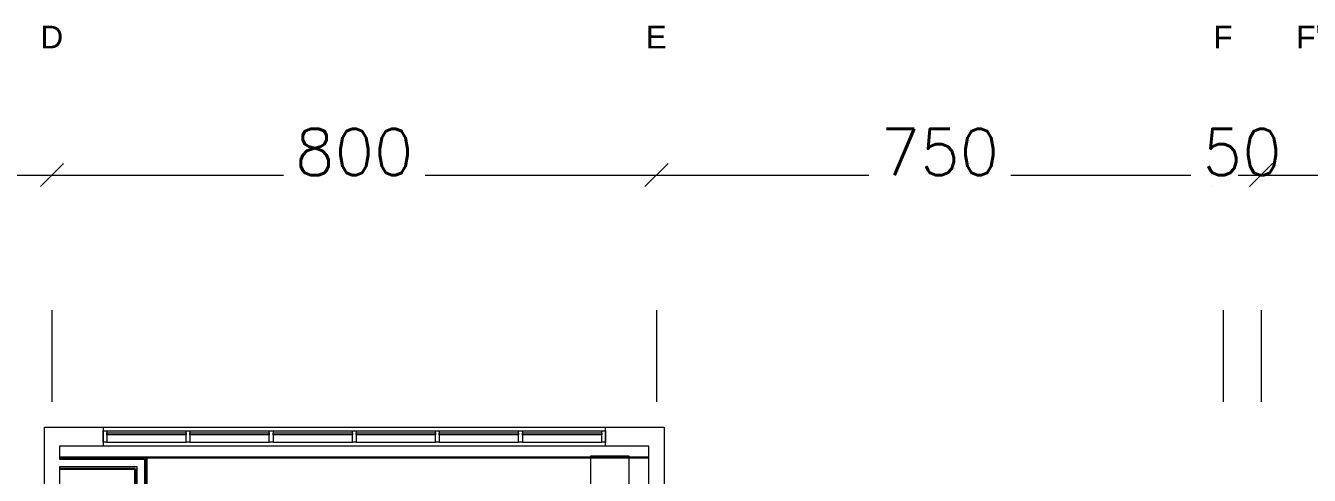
# Model space of a CAD drawing. Header units: millimetres. Extents: x 1722 to 7525, y 2254 to 6279.
# Drawn here: x 4365 to 6064, y 5684 to 6279 of the extents above; entities that cross this region are included whole.
import ezdxf

# ---------------------------------------------------------------- set-up
doc = ezdxf.new("R2010")
doc.units = ezdxf.units.MM
for name, color, linetype, lineweight in [('A-ANNO-DIMS', 211, 'Continuous', 9), ('A-GLAZ-CURT', 52, 'Continuous', 9), ('A-GLAZ-CWMG', 51, 'Continuous', 9), ('A-WALL', 113, 'Continuous', 9), ('A-WALL-FNSH', 113, 'Continuous', 30), ('I-FURN', 30, 'Continuous', 9), ('S-GRID-IDEN', 1, 'Continuous', 9)]:
    doc.layers.add(name, color=color, linetype=linetype, lineweight=lineweight)
doc.styles.add('Arial', font='arial.ttf')
doc.styles.add('Arial_1', font='arial.ttf', dxfattribs={"height": 250})
doc.styles.add('roman-s', font='romans.shx')
doc.dimstyles.new('ax-2_5', dxfattribs={"dimscale": 304.8, "dimtxt": 255.06485, "dimasz": 0.984252, "dimexe": 0.984252, "dimexo": 0.656168, "dimgap": 0.574147, "dimtad": 1, "dimlfac": 0.001, "dimrnd": 0.01, "dimzin": 0, "dimdsep": 46, "dimtxsty": 'Arial_1', "dimblk1": 'OBLIQUE', "dimblk2": 'OBLIQUE', "dimsah": 1, "dimcen": 0.09, "dimdle": 0.984252, "dimazin": 0, "dimtfac": 1, "dimtdec": 4, "dimtix": 1, "dimtmove": 0, "dimatfit": 3, "dimfxl": 1, "dimtvp": 1, "dimtfill": 1, "dimtolj": 1, "dimtzin": 0, "dimarcsym": 2})

# ---------------------------------------------------------------- blocks, each defined once
blk = doc.blocks.new('System Panel - Glazed-4636068-08-Fourth Floor Level__18_90')
at = {"layer": 'A-GLAZ-CURT'}
for p, q in [((-0.525, 0.0245), (-0.525, 0.0495)), ((-0.525, 0.0495), (0.525, 0.0495)), ((0.525, 0.0245), (-0.525, 0.0245)), ((0.525, 0.0495), (0.525, 0.0245))]:
    blk.add_line(p, q, dxfattribs=at)
blk = doc.blocks.new('Rectangular Mullion - 50mm x 150mm-4719288-08-Fourth Floor Level__18_90')
at = {"layer": 'A-GLAZ-CWMG'}
for p, q in [((6.251, 17.488), (7.301, 17.488)), ((6.251, 17.338), (7.301, 17.338))]:
    blk.add_line(p, q, dxfattribs=at)
blk = doc.blocks.new('Rectangular Mullion - 50mm x 150mm-4718805-08-Fourth Floor Level__18_90')
at = {"layer": 'A-GLAZ-CWMG'}
for p, q in [((7.351, 17.488), (8.401, 17.488)), ((7.351, 17.338), (8.401, 17.338))]:
    blk.add_line(p, q, dxfattribs=at)
blk = doc.blocks.new('Rectangular Mullion - 50mm x 150mm-4715585-08-Fourth Floor Level__18_90')
at = {"layer": 'A-GLAZ-CWMG'}
for p, q in [((0, 0.075), (-0.05, 0.075)), ((-0.05, 0.075), (-0.05, -0.075)), ((0, -0.075), (0, 0.075)), ((-0.05, -0.075), (0, -0.075))]:
    blk.add_line(p, q, dxfattribs=at)
blk = doc.blocks.new('Rectangular Mullion - 50mm x 150mm-4622986-08-Fourth Floor Level__18_90')
at = {"layer": 'A-GLAZ-CWMG'}
for p, q in [((-0.05, 0.075), (0, 0.075)), ((-0.05, -0.075), (-0.05, 0.075)), ((0, 0.075), (0, -0.075)), ((0, -0.075), (-0.05, -0.075))]:
    blk.add_line(p, q, dxfattribs=at)
blk = doc.blocks.new('Rectangular Mullion - 50mm x 150mm-4622980-08-Fourth Floor Level__18_90')
at = {"layer": 'A-GLAZ-CWMG'}
for p, q in [((0.025, 0.075), (-0.025, 0.075)), ((-0.025, 0.075), (-0.025, -0.075)), ((0.025, -0.075), (0.025, 0.075)), ((-0.025, -0.075), (0.025, -0.075))]:
    blk.add_line(p, q, dxfattribs=at)
blk = doc.blocks.new('Rectangular Mullion - 50mm x 150mm-4720081-08-Fourth Floor Level__18_90')
at = {"layer": 'A-GLAZ-CWMG'}
for p, q in [((11.751, 17.488), (12.801, 17.488)), ((11.751, 17.338), (12.801, 17.338))]:
    blk.add_line(p, q, dxfattribs=at)
blk = doc.blocks.new('_OBLIQUE')
at = {"color": 0, "linetype": 'ByBlock'}
blk.add_line((-0.5, -0.5), (0.5, 0.5), dxfattribs=at)
blk = doc.blocks.new('*D6')
at = {"layer": 'A-ANNO-DIMS', "color": 0, "lineweight": -2, "transparency": 16777216}
for p, q in [((238758.6, 441524.6), (239569.5, 441524.6)), ((238789, 441345.8), (238789, 441224.6)), ((239539, 441345.8), (239539, 441224.6))]:
    blk.add_line(p, q, dxfattribs=at)
at = {"layer": 'Defpoints', "color": 0, "transparency": 16777216}
for p in [(238789, 441545.8), (239539, 441545.8), (239539, 441524.6)]:
    blk.add_point(p, dxfattribs=at)
at = {"layer": 'A-ANNO-DIMS', "color": 0, "lineweight": -2, "transparency": 16777216, "xscale": 30.48, "yscale": 30.48, "zscale": 30.48, "rotation": 180}
blk.add_blockref('_OBLIQUE', (238789, 441524.6), dxfattribs=at)
at = {"layer": 'A-ANNO-DIMS', "color": 0, "lineweight": -2, "transparency": 16777216, "xscale": 30.48, "yscale": 30.48, "zscale": 30.48}
blk.add_blockref('_OBLIQUE', (239539, 441524.6), dxfattribs=at)
at = {"layer": 'A-ANNO-DIMS', "color": 2, "transparency": 16777216, "insert": (239164, 441555.1), "char_height": 60.96, "attachment_point": 5, "style": 'roman-s', "bg_fill": 3, "box_fill_scale": 1.25, "bg_fill_color": 256, "bg_fill_true_color": 13158600, "bg_fill_transparency": 0}
blk.add_mtext('\\A1;750', dxfattribs=at)
blk = doc.blocks.new('*D7')
at = {"layer": 'A-ANNO-DIMS', "color": 0, "lineweight": -2, "transparency": 16777216}
for p, q in [((239508.6, 441524.6), (240369.5, 441524.6)), ((239539, 441345.8), (239539, 441224.6)), ((240339, 441345.8), (240339, 441224.6))]:
    blk.add_line(p, q, dxfattribs=at)
at = {"layer": 'Defpoints', "color": 0, "transparency": 16777216}
for p in [(239539, 441545.8), (240339, 441545.8), (240339, 441524.6)]:
    blk.add_point(p, dxfattribs=at)
at = {"layer": 'A-ANNO-DIMS', "color": 0, "lineweight": -2, "transparency": 16777216, "xscale": 30.48, "yscale": 30.48, "zscale": 30.48, "rotation": 180}
blk.add_blockref('_OBLIQUE', (239539, 441524.6), dxfattribs=at)
at = {"layer": 'A-ANNO-DIMS', "color": 0, "lineweight": -2, "transparency": 16777216, "xscale": 30.48, "yscale": 30.48, "zscale": 30.48}
blk.add_blockref('_OBLIQUE', (240339, 441524.6), dxfattribs=at)
at = {"layer": 'A-ANNO-DIMS', "color": 2, "transparency": 16777216, "insert": (239939, 441555.1), "char_height": 60.96, "attachment_point": 5, "style": 'roman-s', "bg_fill": 3, "box_fill_scale": 1.25, "bg_fill_color": 256, "bg_fill_true_color": 13158600, "bg_fill_transparency": 0}
blk.add_mtext('\\A1;800', dxfattribs=at)
blk = doc.blocks.new('*D8')
at = {"layer": 'A-ANNO-DIMS', "color": 0, "lineweight": -2, "transparency": 16777216}
for p, q in [((240308.6, 441524.6), (241119.5, 441524.6)), ((240339, 441345.8), (240339, 441224.6)), ((241089, 441345.8), (241089, 441224.6))]:
    blk.add_line(p, q, dxfattribs=at)
at = {"layer": 'Defpoints', "color": 0, "transparency": 16777216}
for p in [(240339, 441545.8), (241089, 441545.8), (241089, 441524.6)]:
    blk.add_point(p, dxfattribs=at)
at = {"layer": 'A-ANNO-DIMS', "color": 0, "lineweight": -2, "transparency": 16777216, "xscale": 30.48, "yscale": 30.48, "zscale": 30.48, "rotation": 180}
blk.add_blockref('_OBLIQUE', (240339, 441524.6), dxfattribs=at)
at = {"layer": 'A-ANNO-DIMS', "color": 0, "lineweight": -2, "transparency": 16777216, "xscale": 30.48, "yscale": 30.48, "zscale": 30.48}
blk.add_blockref('_OBLIQUE', (241089, 441524.6), dxfattribs=at)
at = {"layer": 'A-ANNO-DIMS', "color": 2, "transparency": 16777216, "insert": (240714, 441555.1), "char_height": 60.96, "attachment_point": 5, "style": 'roman-s', "bg_fill": 3, "box_fill_scale": 1.25, "bg_fill_color": 256, "bg_fill_true_color": 13158600, "bg_fill_transparency": 0}
blk.add_mtext('\\A1;750', dxfattribs=at)
blk = doc.blocks.new('*D9')
at = {"layer": 'A-ANNO-DIMS', "color": 0, "lineweight": -2, "transparency": 16777216}
for p, q in [((241089, 441524.6), (241058.6, 441524.6)), ((241089, 441524.6), (241139, 441524.6)), ((241139, 441524.6), (241169.5, 441524.6)), ((241089, 441345.8), (241089, 441224.6)), ((241139, 441345.8), (241139, 441224.6))]:
    blk.add_line(p, q, dxfattribs=at)
at = {"layer": 'A-ANNO-DIMS', "color": 0, "lineweight": -2, "transparency": 16777216, "xscale": 30.48, "yscale": 30.48, "zscale": 30.48}
blk.add_blockref('_OBLIQUE', (241089, 441524.6), dxfattribs=at)
at = {"layer": 'A-ANNO-DIMS', "color": 0, "lineweight": -2, "transparency": 16777216, "xscale": 30.48, "yscale": 30.48, "zscale": 30.48, "rotation": 180}
blk.add_blockref('_OBLIQUE', (241139, 441524.6), dxfattribs=at)
at = {"layer": 'A-ANNO-DIMS', "color": 2, "transparency": 16777216, "insert": (241114, 441555.1), "char_height": 60.96, "attachment_point": 5, "style": 'roman-s', "bg_fill": 3, "box_fill_scale": 1.25, "bg_fill_color": 256, "bg_fill_true_color": 13158600, "bg_fill_transparency": 0}
blk.add_mtext('\\A1;50', dxfattribs=at)
at = {"layer": 'Defpoints', "color": 0, "transparency": 16777216}
for p in [(241089, 441545.8), (241139, 441545.8), (241139, 441524.6)]:
    blk.add_point(p, dxfattribs=at)
blk = doc.blocks.new('*D10')
at = {"layer": 'A-ANNO-DIMS', "color": 0, "lineweight": -2, "transparency": 16777216}
for p, q in [((241108.6, 441524.6), (241894.5, 441524.6)), ((241139, 441345.8), (241139, 441224.6)), ((241864, 441345.8), (241864, 441224.6))]:
    blk.add_line(p, q, dxfattribs=at)
at = {"layer": 'Defpoints', "color": 0, "transparency": 16777216}
for p in [(241139, 441545.8), (241864, 441545.8), (241864, 441524.6)]:
    blk.add_point(p, dxfattribs=at)
at = {"layer": 'A-ANNO-DIMS', "color": 0, "lineweight": -2, "transparency": 16777216, "xscale": 30.48, "yscale": 30.48, "zscale": 30.48, "rotation": 180}
blk.add_blockref('_OBLIQUE', (241139, 441524.6), dxfattribs=at)
at = {"layer": 'A-ANNO-DIMS', "color": 0, "lineweight": -2, "transparency": 16777216, "xscale": 30.48, "yscale": 30.48, "zscale": 30.48}
blk.add_blockref('_OBLIQUE', (241864, 441524.6), dxfattribs=at)
at = {"layer": 'A-ANNO-DIMS', "color": 2, "transparency": 16777216, "insert": (241501.5, 441555.1), "char_height": 60.96, "attachment_point": 5, "style": 'roman-s', "bg_fill": 3, "box_fill_scale": 1.25, "bg_fill_color": 256, "bg_fill_true_color": 13158600, "bg_fill_transparency": 0}
blk.add_mtext('\\A1;720', dxfattribs=at)
blk = doc.blocks.new('jsdfksdf')
at = {"layer": 'I-FURN'}
for p, q in [((141535.7, 435531.7), (141585.7, 435531.7)), ((141535.7, 435418.7), (141535.7, 435531.7)), ((141535.7, 435531.7), (141585.7, 435531.7)), ((141535.7, 435418.7), (141535.7, 435531.7)), ((141585.7, 435531.7), (141585.7, 435418.7)), ((141585.7, 435531.7), (141585.7, 435418.7))]:
    blk.add_line(p, q, dxfattribs=at)
blk = doc.blocks.new('ax1')
at = {"layer": 'S-GRID-IDEN', "lineweight": 5, "char_height": 30, "attachment_point": 1, "style": 'Arial'}
for s, insert, width in [('D', (239523.6, 441722.2), 36.878), ('E', (240324.6, 441722.2), 34.473), ('F', (241075.9, 441722.2), 31.266), ("F'", (241185.5, 441722.2), 40.886)]:
    blk.add_mtext(s, dxfattribs=dict(at, insert=insert, width=width))
at = {"layer": 'A-ANNO-DIMS', "color": 1}
dim = blk.add_linear_dim(base=(239539, 441524.6), p1=(238789, 441545.8), p2=(239539, 441545.8), dimstyle='ax-2_5', override={"dimtxt": 0.2, "dimasz": 0.1, "dimgap": 0, "dimdec": 0, "dimlfac": 1, "dimrnd": 10, "dimpost": '<>', "dimtxsty": 'roman-s', "dimdle": 0.1, "dimclrt": 2, "dimfxl": 6.25}, dxfattribs=at)
dim.commit()
dim.dimension.update_dxf_attribs({"geometry": '*D6', "text_midpoint": (239164, 441555.1)})
dim = blk.add_linear_dim(base=(240339, 441524.6), p1=(239539, 441545.8), p2=(240339, 441545.8), dimstyle='ax-2_5', override={"dimtxt": 0.2, "dimasz": 0.1, "dimgap": 0, "dimdec": 0, "dimlfac": 1, "dimrnd": 10, "dimpost": '<>', "dimtxsty": 'roman-s', "dimdle": 0.1, "dimclrt": 2, "dimfxl": 6.25}, dxfattribs=at)
dim.commit()
dim.dimension.update_dxf_attribs({"geometry": '*D7', "text_midpoint": (239939, 441555.1)})
dim = blk.add_linear_dim(base=(241089, 441524.6), p1=(240339, 441545.8), p2=(241089, 441545.8), dimstyle='ax-2_5', override={"dimtxt": 0.2, "dimasz": 0.1, "dimgap": 0, "dimdec": 0, "dimlfac": 1, "dimrnd": 10, "dimpost": '<>', "dimtxsty": 'roman-s', "dimdle": 0.1, "dimclrt": 2, "dimfxl": 6.25}, dxfattribs=at)
dim.commit()
dim.dimension.update_dxf_attribs({"geometry": '*D8', "text_midpoint": (240714, 441555.1)})
dim = blk.add_linear_dim(base=(241139, 441524.6), p1=(241089, 441545.8), p2=(241139, 441545.8), dimstyle='ax-2_5', override={"dimtxt": 0.2, "dimasz": 0.1, "dimgap": 0, "dimdec": 0, "dimlfac": 1, "dimrnd": 10, "dimpost": '<>', "dimtxsty": 'roman-s', "dimdle": 0.1, "dimclrt": 2, "dimfxl": 6.25}, dxfattribs=at)
dim.commit()
dim.dimension.update_dxf_attribs({"geometry": '*D9', "text_midpoint": (241114, 441555.1)})
dim = blk.add_linear_dim(base=(241864, 441524.6), p1=(241139, 441545.8), p2=(241864, 441545.8), dimstyle='ax-2_5', override={"dimtxt": 0.2, "dimasz": 0.1, "dimgap": 0, "dimdec": 0, "dimlfac": 1, "dimrnd": 10, "dimpost": '<>', "dimtxsty": 'roman-s', "dimdle": 0.1, "dimclrt": 2, "dimfxl": 6.25}, dxfattribs=at)
dim.commit()
dim.dimension.update_dxf_attribs({"geometry": '*D10', "text_midpoint": (241501.5, 441555.1)})

msp = doc.modelspace()

# ---------------------------------------------------------------- linework, layer by layer
at = {"layer": 'A-WALL', "color": 7, "lineweight": 15}
for p, q in [((4390.3, 5747.4), (5210.3, 5747.4)), ((4390.3, 5602.7), (4390.3, 5747.4)), ((4467.8, 5747.4), (4467.8, 5722.4)), ((5132.8, 5722.4), (5132.8, 5747.4)), ((5210.3, 5747.4), (5210.3, 5602.7)), ((5190.3, 5722.4), (4410.3, 5722.4)), ((4410.3, 5722.4), (4410.3, 5704.9)), ((5190.3, 5601.4), (5190.3, 5722.4)), ((4410.3, 5704.9), (4522.8, 5704.9)), ((4512.8, 5694.9), (4410.3, 5694.9)), ((4410.3, 5694.9), (4410.3, 5601.4)), ((4512.8, 5589.9), (4512.8, 5694.9)), ((4522.8, 5704.9), (4522.8, 5589.9))]:
    msp.add_line(p, q, dxfattribs=at)
at = {"layer": 'A-WALL-FNSH'}
for p, q in [((4410.3, 5707.4), (5190.3, 5707.4)), ((4510.3, 5692.4), (4410.3, 5692.4)), ((4510.3, 5592.4), (4510.3, 5692.4)), ((4525.3, 5707.4), (4525.3, 5592.4))]:
    msp.add_line(p, q, dxfattribs=at)

# ---------------------------------------------------------------- block references
at = {"layer": 'A-GLAZ-CURT', "xscale": 100, "yscale": 100, "zscale": 100}
for p in [(4525.3, 5734.9), (4635.3, 5734.9), (4745.3, 5734.9), (4855.3, 5734.9), (4965.3, 5734.9), (5075.3, 5734.9)]:
    msp.add_blockref('System Panel - Glazed-4636068-08-Fourth Floor Level__18_90', p, dxfattribs=at)
at = {"layer": 'A-GLAZ-CWMG', "xscale": 100, "yscale": 100, "zscale": 100, "rotation": 180}
msp.add_blockref('Rectangular Mullion - 50mm x 150mm-4622986-08-Fourth Floor Level__18_90', (4467.8, 5734.9), dxfattribs=at)
at = {"layer": 'A-GLAZ-CWMG', "xscale": 100, "yscale": 100, "zscale": 100}
for name, p in [('Rectangular Mullion - 50mm x 150mm-4719288-08-Fourth Floor Level__18_90', (3847.7, 3993.6)), ('Rectangular Mullion - 50mm x 150mm-4718805-08-Fourth Floor Level__18_90', (3847.7, 3993.6)), ('Rectangular Mullion - 50mm x 150mm-4718805-08-Fourth Floor Level__18_90', (3957.7, 3993.6)), ('Rectangular Mullion - 50mm x 150mm-4718805-08-Fourth Floor Level__18_90', (4067.7, 3993.6)), ('Rectangular Mullion - 50mm x 150mm-4718805-08-Fourth Floor Level__18_90', (4177.7, 3993.6)), ('Rectangular Mullion - 50mm x 150mm-4720081-08-Fourth Floor Level__18_90', (3847.7, 3993.6))]:
    msp.add_blockref(name, p, dxfattribs=at)
at = {"layer": 'A-GLAZ-CWMG', "extrusion": (0, 0, -1), "xscale": 100, "yscale": 100, "zscale": 100, "rotation": 180}
for name, p in [('Rectangular Mullion - 50mm x 150mm-4622980-08-Fourth Floor Level__18_90', (-4580.3, 5734.9)), ('Rectangular Mullion - 50mm x 150mm-4622980-08-Fourth Floor Level__18_90', (-4690.3, 5734.9)), ('Rectangular Mullion - 50mm x 150mm-4622980-08-Fourth Floor Level__18_90', (-4800.3, 5734.9)), ('Rectangular Mullion - 50mm x 150mm-4622980-08-Fourth Floor Level__18_90', (-4910.3, 5734.9)), ('Rectangular Mullion - 50mm x 150mm-4622980-08-Fourth Floor Level__18_90', (-5020.3, 5734.9)), ('Rectangular Mullion - 50mm x 150mm-4715585-08-Fourth Floor Level__18_90', (-5132.8, 5734.9))]:
    msp.add_blockref(name, p, dxfattribs=at)

# ---------------------------------------------------------------- next in the draw order: block references
at = {"layer": 'S-GRID-IDEN'}
msp.add_blockref('ax1', (-235138.7, -435443.6), dxfattribs=at)

# ---------------------------------------------------------------- next in the draw order: block references
at = {"layer": 'I-FURN'}
msp.add_blockref('jsdfksdf', (-136422.2, -429822.4), dxfattribs=at)

doc.saveas('drawing.dxf')
